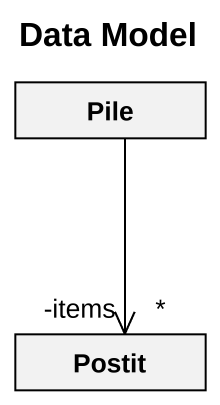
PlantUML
@startuml
title Data Model
hide circle
hide empty members
class Pile
class Postit
Pile --> "-items\n*" Postit
@enduml
